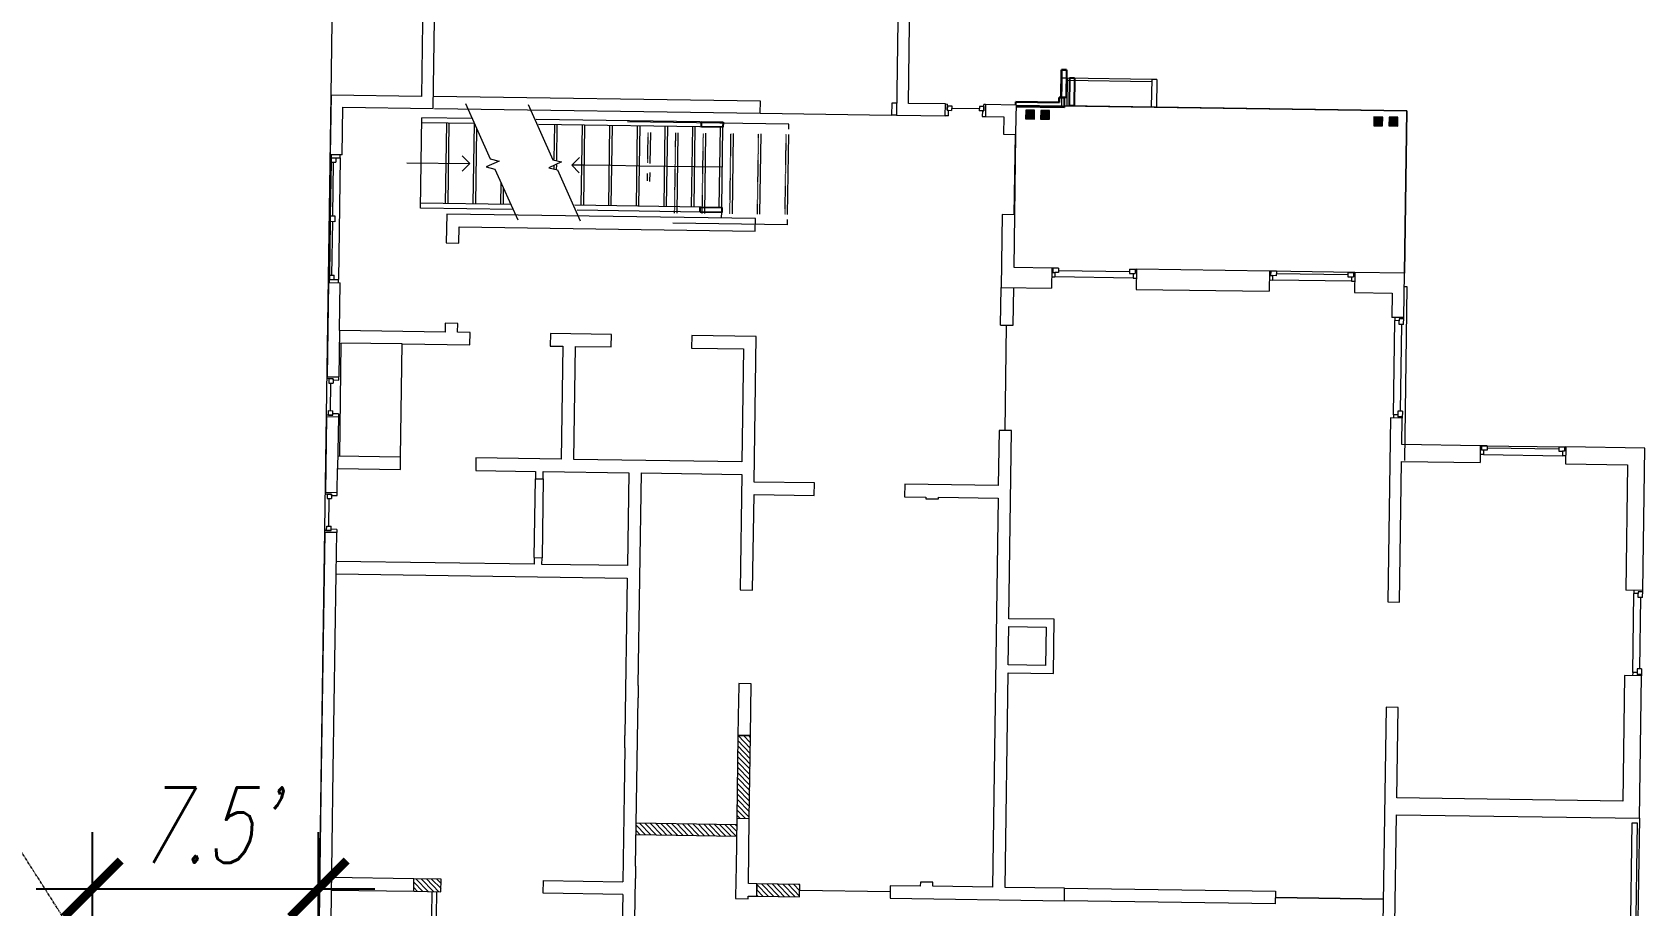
# Model space of a CAD drawing. Extents: x -13328 to 38686, y -130 to 7853.
# Drawn here: x -7984 to -7342, y 3508 to 3856 of the extents above; entities that cross this region are included whole.
import ezdxf

# ---------------------------------------------------------------- set-up
doc = ezdxf.new("R2010")
doc.units = 0
doc.header["$LTSCALE"] = 1.5
doc.header["$MEASUREMENT"] = 0
doc.linetypes.add('Overhead 1_16_', pattern=[0.101562, 0.0625, -0.039062])
doc.linetypes.add('PHANTOM2', pattern=[1.25, 0.625, -0.125, 0.125, -0.125, 0.125, -0.125])
doc.layers.get('0').update_dxf_attribs({"color": 8})
doc.layers.get('DEFPOINTS').update_dxf_attribs({"color": 11})
for name, color, linetype in [('A-AREA', 32, 'Continuous'), ('A-COLS', 52, 'Continuous'), ('A-Deck-Edge', 2, 'Continuous'), ('A-Deck-exs', 23, 'Continuous'), ('A-Deck-Guardrail', 1, 'Continuous'), ('A-FLOR', 1, 'Continuous'), ('A-stairs-exs', 33, 'Continuous'), ('A-WALL-ext-exs', 2, 'Continuous'), ('A-Wall-Int', 3, 'Continuous'), ('A-wall-int-exs', 41, 'Continuous'), ('A-Window-exs', 43, 'Continuous'), ('AB-Stairs-exs', 31, 'Continuous'), ('C-SS', 140, 'PHANTOM2'), ('Hatch-walls', 8, 'Continuous'), ('Layer1', 1, 'Continuous'), ('Layer2', 2, 'Continuous'), ('Q-CASE', 31, 'Continuous'), ('S-STRS-ANNO', 31, 'Continuous')]:
    doc.layers.add(name, color=color, linetype=linetype)
doc.styles.add('ROMANS', font='ROMANS.shx', dxfattribs={"width": 0.7, "oblique": 15})
doc.dimstyles.new('Dim240.0', dxfattribs={"dimscale": 240, "dimtxt": 0.125, "dimasz": 0.09375, "dimexe": 0.09375, "dimexo": 0.0625, "dimgap": 0.03125, "dimtad": 1, "dimdec": 1, "dimlfac": 0.083333, "dimzin": 0, "dimdsep": 46, "dimtxsty": 'ROMANS', "dimblk1": 'ARCHTICK', "dimblk2": 'ARCHTICK', "dimsah": 1, "dimcen": 0.09375, "dimdle": 0.09375, "dimclrd": 256, "dimclre": 256, "dimclrt": 3, "dimadec": 4, "dimazin": 0, "dimtfac": 1, "dimtdec": 1, "dimtmove": 0, "dimatfit": 3, "dimldrblk": 'ARCHTICK', "dimfxl": 1, "dimtolj": 1, "dimtzin": 0, "dimarcsym": 0})
pattern_1 = [(134.1684, (-7865.037, 3831.0003), (-1.075942, -1.045155), [])]

# ---------------------------------------------------------------- blocks, each defined once
blk = doc.blocks.new('Fixed - 16_ x 42_-626436-Level 1')
at = {"layer": 'A-Window-exs', "lineweight": 9}
for p, q in [((-9.5, 2.375), (-8.75, 2.375)), ((-8.75, -0.125), (-8.75, 2.375)), ((-8.75, 1.625), (-8.75, -0.125)), ((-8.75, 1.625), (-7, 1.625)), ((-7, 1.625), (-7, -0.125)), ((-7, 0.75), (4, 0.75)), ((4, 1.625), (4, -0.125)), ((5.75, 1.625), (4, 1.625)), ((5.75, -0.125), (5.75, 2.375)), ((6.5, 2.375), (5.75, 2.375)), ((5.75, 1.625), (5.75, -0.125)), ((-8.25, -2.375), (-9.5, -2.375)), ((-8.75, -0.125), (-7, -0.125)), ((-8.75, -0.125), (-8.25, -0.125)), ((-8.25, -2.375), (-8.25, -0.125)), ((5.75, -0.125), (4, -0.125)), ((5.25, -0.125), (5.75, -0.125)), ((5.25, -0.125), (5.25, -2.375)), ((5.25, -2.375), (6.5, -2.375))]:
    blk.add_line(p, q, dxfattribs=at)
blk = doc.blocks.new('Top Rail Type - Top Rail_Internal_-426551-Level 1')
at = {"layer": 'A-Deck-Guardrail'}
blk.add_hatch(color=8, dxfattribs=at).paths.add_polyline_path([(-167.26, 73.03), (-167.26, 73.05), (-169.26, 73.03)])
at = {"layer": 'A-Deck-Guardrail', "color": 8}
for p, q in [((-169.26, 73.03), (-167.26, 73.03)), ((-169.26, 64.48), (-169.26, 73.03)), ((-167.26, 73.03), (-167.26, 64.48)), ((-167.26, 64.48), (-169.26, 64.48))]:
    blk.add_line(p, q, dxfattribs=at)
blk = doc.blocks.new('Top Rail Type - Top Rail_Internal_-426562-Level 1')
at = {"layer": 'A-Deck-Guardrail'}
blk.add_hatch(color=8, dxfattribs=at).paths.add_polyline_path([(-201.26, 73.03), (-201.26, 73.05), (-203.26, 73.03)])
at = {"layer": 'A-Deck-Guardrail', "color": 8}
for p, q in [((-203.26, 73.03), (-201.26, 73.03)), ((-203.26, 64.48), (-203.26, 73.03)), ((-201.26, 73.03), (-201.26, 64.48)), ((-201.26, 64.48), (-203.26, 64.48))]:
    blk.add_line(p, q, dxfattribs=at)
blk = doc.blocks.new('Top Rail Type - Top Rail_Internal_-466611-Level 1')
at = {"layer": 'A-Deck-Guardrail', "color": 8}
for p, q in [((-159.51, -71.32), (-159.51, -52.02)), ((-158.76, -52.02), (-157.51, -52.02)), ((-157.51, -52.02), (-157.51, -69.32)), ((-157.51, -69.32), (-155.51, -69.32)), ((-155.51, -69.32), (-155.51, -71.32)), ((-155.51, -71.32), (-159.51, -71.32))]:
    blk.add_line(p, q, dxfattribs=at)
blk = doc.blocks.new('Top Rail Type - Top Rail_Internal_-V5-Level 1')
at = {"layer": 'A-Deck-Guardrail', "color": 8}
for p, q in [((-159.51, -71.32), (-159.51, -52.02)), ((-158.76, -52.02), (-157.51, -52.02)), ((-157.51, -69.32), (-157.51, -52.02)), ((-155.51, -69.32), (-157.51, -69.32)), ((-155.51, -71.32), (-155.51, -69.32)), ((-155.51, -71.32), (-159.51, -71.32))]:
    blk.add_line(p, q, dxfattribs=at)
blk = doc.blocks.new('Top Rail Type - Top Rail_Internal_-491171-Level 1')
at = {"layer": 'A-Deck-Guardrail', "color": 8}
for p, q in [((-155.51, -72.02), (-155.51, -70.02)), ((-155.51, -70.02), (-144.51, -70.02)), ((-144.51, -70.02), (-144.51, -72.02)), ((-144.51, -72.02), (-155.51, -72.02))]:
    blk.add_line(p, q, dxfattribs=at)
blk = doc.blocks.new('Top Rail Type - Top Rail_Internal_-V7-Level 1')
at = {"layer": 'A-Deck-Guardrail', "color": 8}
for p, q in [((-155.51, -72.02), (-155.51, -70.02)), ((-144.51, -70.02), (-155.51, -70.02)), ((-144.51, -72.02), (-144.51, -70.02)), ((-144.51, -72.02), (-155.51, -72.02))]:
    blk.add_line(p, q, dxfattribs=at)
blk = doc.blocks.new('_ARCHTICK')
at = {"color": 0, "linetype": 'ByBlock', "const_width": 0.15}
blk.add_lwpolyline([(-0.5, -0.5), (0.5, 0.5)], dxfattribs=at)
blk = doc.blocks.new('*D138')
at = {"layer": 'DEFPOINTS', "color": 0, "transparency": 16777216}
for p in [(-7870.08, 3514.78), (-7960.07, 3485.06), (-7870.08, 3483.75)]:
    blk.add_point(p, dxfattribs=at)
at = {"layer": 'Layer1', "lineweight": -2, "transparency": 16777216}
for p, q in [((-7960.07, 3500.06), (-7960.07, 3537.28)), ((-7870.08, 3498.75), (-7870.08, 3537.28)), ((-7982.57, 3514.78), (-7847.58, 3514.78))]:
    blk.add_line(p, q, dxfattribs=at)
at = {"layer": 'Layer1', "lineweight": -2, "transparency": 16777216, "xscale": 22.5, "yscale": 22.5, "zscale": 22.5, "rotation": 180}
blk.add_blockref('_ARCHTICK', (-7960.07, 3514.78), dxfattribs=at)
at = {"layer": 'Layer1', "lineweight": -2, "transparency": 16777216, "xscale": 22.5, "yscale": 22.5, "zscale": 22.5}
blk.add_blockref('_ARCHTICK', (-7870.08, 3514.78), dxfattribs=at)
at = {"layer": 'Layer1', "color": 3, "lineweight": 9, "transparency": 16777216, "insert": (-7915.07, 3540.14), "char_height": 30, "attachment_point": 5, "style": 'ROMANS'}
blk.add_mtext("\\A1;7.5'", dxfattribs=at)

msp = doc.modelspace()

# ---------------------------------------------------------------- hatches: boundary and pattern name
at = {"layer": 'A-COLS', "lineweight": 9}
for points in [[(-7584.8605, 3824.9334), (-7588.3601, 3824.9842), (-7588.4109, 3821.4846), (-7584.9113, 3821.4338)], [(-7578.8611, 3824.8463), (-7582.3607, 3824.8971), (-7582.4115, 3821.3975), (-7578.9119, 3821.3467)], [(-7446.1311, 3822.2446), (-7449.6307, 3822.2954), (-7449.6815, 3818.7957), (-7446.1819, 3818.7449)], [(-7440.1317, 3822.1575), (-7443.6314, 3822.2083), (-7443.6822, 3818.7087), (-7440.1825, 3818.6579)]]:
    msp.add_hatch(color=256, dxfattribs=at).paths.add_polyline_path(points)
at = {"layer": 'Hatch-walls', "lineweight": 9}
h = msp.add_hatch(dxfattribs=at)
h.set_pattern_fill('ANSI31', color=256, scale=12, angle=89.168423)
h.set_pattern_definition(pattern_1)
h.paths.add_polyline_path([(-7743.4854, 3540.8306), (-7743.5507, 3536.3311), (-7703.555, 3535.7506), (-7703.4516, 3542.8748), (-7698.4521, 3542.8023), (-7697.9731, 3575.7988), (-7702.9726, 3575.8713), (-7703.4896, 3540.2501)])
h = msp.add_hatch(dxfattribs=at)
h.set_pattern_fill('ANSI31', color=256, scale=12, angle=89.168423)
h.set_pattern_definition([(134.1684, (-7867.0367, 3831.0293), (-1.075942, -1.045155), [])])
h.paths.add_polyline_path([(-7832.0619, 3518.7388), (-7832.1344, 3513.7394), (-7821.2641, 3513.5816), (-7821.1915, 3518.5811)])
h = msp.add_hatch(dxfattribs=at)
h.set_pattern_fill('ANSI31', color=256, scale=12, angle=89.168423)
h.set_pattern_definition(pattern_1)
h.paths.add_polyline_path([(-7678.4041, 3511.508), (-7678.3316, 3516.5075), (-7695.4109, 3516.7554), (-7695.4834, 3511.7559)])

# ---------------------------------------------------------------- linework, layer by layer
at = {"layer": 'A-AREA', "lineweight": 9}
for p, q in [((-7694.1263, 3823.7691), (-7641.8087, 3823.0097)), ((-7488.8878, 3511.2575), (-7445.8924, 3510.6334))]:
    msp.add_line(p, q, dxfattribs=at)
at = {"layer": 'A-COLS', "lineweight": 9}
for p, q in [((-7588.3601, 3824.9842), (-7588.4109, 3821.4846)), ((-7584.8605, 3824.9334), (-7588.3601, 3824.9842)), ((-7584.9113, 3821.4338), (-7584.8605, 3824.9334)), ((-7582.3607, 3824.8971), (-7582.4115, 3821.3975)), ((-7578.8611, 3824.8463), (-7582.3607, 3824.8971)), ((-7578.9119, 3821.3467), (-7578.8611, 3824.8463)), ((-7449.6307, 3822.2954), (-7449.6815, 3818.7957)), ((-7446.1311, 3822.2446), (-7449.6307, 3822.2954)), ((-7446.1819, 3818.7449), (-7446.1311, 3822.2446)), ((-7443.6314, 3822.2083), (-7443.6822, 3818.7087)), ((-7440.1317, 3822.1575), (-7443.6314, 3822.2083)), ((-7440.1825, 3818.6579), (-7440.1317, 3822.1575)), ((-7588.4109, 3821.4846), (-7584.9113, 3821.4338)), ((-7582.4115, 3821.3975), (-7578.9119, 3821.3467)), ((-7449.6815, 3818.7957), (-7446.1819, 3818.7449)), ((-7443.6822, 3818.7087), (-7440.1825, 3818.6579))]:
    msp.add_line(p, q, dxfattribs=at)
at = {"layer": 'A-Deck-Edge', "lineweight": 9}
msp.add_line((-7343.9141, 3542.8483), (-7344.9506, 3471.4344), dxfattribs=at)
at = {"layer": 'A-Deck-exs', "lineweight": 9}
for p, q in [((-7592.0657, 3827.0382), (-7436.5821, 3824.7814)), ((-7436.5821, 3824.7814), (-7437.5218, 3760.0382))]:
    msp.add_line(p, q, dxfattribs=at)
at = {"layer": 'A-Deck-Guardrail', "lineweight": 9}
for p, q in [((-7592.9506, 3783.2964), (-7592.4862, 3815.293)), ((-7596.0889, 3739.3373), (-7596.6985, 3697.3418)), ((-7347.7297, 3476.3196), (-7346.7898, 3541.0733)), ((-7346.7898, 3541.0733), (-7344.79, 3541.0443)), ((-7344.79, 3541.0443), (-7345.7717, 3473.4053))]:
    msp.add_line(p, q, dxfattribs=at)
at = {"layer": 'A-FLOR', "lineweight": 9}
for p, q in [((-7436.5821, 3824.7814), (-7573.0245, 3826.7618)), ((-7437.5218, 3760.0382), (-7436.5821, 3824.7814)), ((-7436.3508, 3754.5871), (-7437.6007, 3754.6053)), ((-7437.3558, 3685.3444), (-7436.3508, 3754.5871)), ((-7642.3717, 3513.4853), (-7678.3679, 3514.0077)), ((-7445.8924, 3510.6334), (-7488.8878, 3511.2575))]:
    msp.add_line(p, q, dxfattribs=at)
at = {"layer": 'A-stairs-exs', "lineweight": 9}
for p, q in [((-7573.9079, 3837.7758), (-7574.0676, 3826.7769)), ((-7571.9081, 3837.7468), (-7573.9079, 3837.7758)), ((-7571.7851, 3837.745), (-7571.9448, 3826.7461)), ((-7538.1762, 3836.257), (-7571.9227, 3836.7469)), ((-7538.1617, 3837.2569), (-7571.9081, 3837.7468)), ((-7538.1617, 3837.2569), (-7538.3213, 3826.2581)), ((-7536.1619, 3837.2279), (-7538.1617, 3837.2569)), ((-7536.1619, 3837.2279), (-7536.3216, 3826.2291)), ((-7829.4366, 3785.9789), (-7828.9141, 3821.9751)), ((-7808.8444, 3821.6838), (-7828.9141, 3821.9751)), ((-7807.9409, 3819.6705), (-7828.9431, 3819.9753)), ((-7819.4086, 3787.8335), (-7818.9442, 3819.8302)), ((-7818.4087, 3787.819), (-7817.9443, 3819.8157)), ((-7808.4098, 3787.6739), (-7807.9452, 3819.68)), ((-7807.4099, 3787.6594), (-7806.9764, 3817.5212)), ((-7708.9268, 3820.2335), (-7783.3125, 3821.3132)), ((-7708.9558, 3818.2337), (-7782.409, 3819.2999)), ((-7776.1498, 3805.3521), (-7775.9487, 3819.2061)), ((-7775.1548, 3805.0012), (-7774.9488, 3819.1916)), ((-7765.4143, 3787.0498), (-7764.9499, 3819.0464)), ((-7764.4144, 3787.0353), (-7763.95, 3819.0319)), ((-7754.4155, 3786.8902), (-7753.951, 3818.8868)), ((-7753.4156, 3786.8757), (-7752.9511, 3818.8723)), ((-7743.4166, 3786.7305), (-7742.9522, 3818.7272)), ((-7742.4167, 3786.716), (-7741.9523, 3818.7126)), ((-7732.4178, 3786.5709), (-7731.9534, 3818.5675)), ((-7731.4179, 3786.5564), (-7730.9535, 3818.553)), ((-7721.4189, 3786.4112), (-7720.9545, 3818.4079)), ((-7720.419, 3786.3967), (-7719.9546, 3818.3934)), ((-7710.4201, 3786.2516), (-7709.9557, 3818.2482)), ((-7709.4202, 3786.2371), (-7708.9558, 3818.2337)), ((-7708.9558, 3818.2337), (-7708.9268, 3820.2335)), ((-7776.2036, 3801.6429), (-7776.1877, 3802.7415)), ((-7775.2073, 3801.3854), (-7775.181, 3803.1933)), ((-7797.4109, 3787.5142), (-7797.2887, 3795.934)), ((-7796.411, 3787.4997), (-7796.32, 3793.7754)), ((-7792.5807, 3785.4439), (-7829.4366, 3785.9789)), ((-7793.4843, 3787.4572), (-7829.4076, 3787.9787)), ((-7709.4202, 3786.2371), (-7767.9531, 3787.0867)), ((-7709.4492, 3784.2373), (-7767.0496, 3785.0733)), ((-7709.4492, 3784.2373), (-7709.4202, 3786.2371))]:
    msp.add_line(p, q, dxfattribs=at)
at = {"layer": 'A-stairs-exs', "color": 2, "lineweight": 9}
msp.add_lwpolyline([(-7786.5837, 3827.2952), (-7776.6929, 3805.2546), (-7773.2057, 3804.3533), (-7778.3376, 3802.0503), (-7774.8505, 3801.1491), (-7765.7688, 3780.914)], dxfattribs=at)
at = {"layer": 'A-WALL-ext-exs', "lineweight": 9}
for p, q in [((-7827.6892, 3923.593), (-7829.0407, 3830.4778)), ((-7824.3602, 3825.6594), (-7822.9397, 3923.5241)), ((-7639.0088, 3882.9754), (-7639.8796, 3822.9817)), ((-7635.0612, 3827.6623), (-7634.2593, 3882.9064)), ((-7865.0369, 3831.0003), (-7865.3816, 3807.2528)), ((-7829.0407, 3830.4778), (-7865.0369, 3831.0003)), ((-7860.6321, 3807.1839), (-7860.3564, 3826.1819)), ((-7860.3564, 3826.1819), (-7824.3602, 3825.6594)), ((-7639.8796, 3822.9817), (-7620.3816, 3822.6987)), ((-7620.3127, 3827.4482), (-7635.0612, 3827.6623)), ((-7620.3816, 3822.6987), (-7620.3127, 3827.4482)), ((-7604.3144, 3827.216), (-7604.3833, 3822.4665)), ((-7604.3833, 3822.4665), (-7597.1341, 3822.3612)), ((-7592.0657, 3827.0382), (-7604.3144, 3827.216)), ((-7597.1341, 3822.3612), (-7597.2357, 3815.362)), ((-7592.2362, 3815.2894), (-7592.1346, 3822.2887)), ((-7592.1346, 3822.2887), (-7592.0657, 3827.0382)), ((-7597.2357, 3815.362), (-7592.2362, 3815.2894)), ((-7860.6321, 3807.1839), (-7865.3816, 3807.2528)), ((-7597.7001, 3783.3654), (-7598.121, 3754.3684)), ((-7592.7006, 3783.2928), (-7597.7001, 3783.3654)), ((-7593.0054, 3762.295), (-7592.7006, 3783.2928)), ((-7578.007, 3762.0773), (-7593.0054, 3762.295)), ((-7578.007, 3762.0773), (-7578.1231, 3754.0781)), ((-7544.2606, 3761.5875), (-7544.3767, 3753.5883)), ((-7491.2661, 3760.8183), (-7544.2606, 3761.5875)), ((-7491.2661, 3760.8183), (-7491.3822, 3752.8191)), ((-7457.2697, 3760.3248), (-7457.3858, 3752.3257)), ((-7437.5218, 3760.0382), (-7457.2697, 3760.3248)), ((-7437.7789, 3742.3233), (-7437.5218, 3760.0382)), ((-7866.1218, 3756.2582), (-7866.666, 3718.7621)), ((-7866.1218, 3756.2582), (-7861.3723, 3756.1892)), ((-7861.6481, 3737.1912), (-7861.3723, 3756.1892)), ((-7598.121, 3754.3684), (-7578.1231, 3754.0781)), ((-7544.3767, 3753.5883), (-7491.3822, 3752.8191)), ((-7457.3858, 3752.3257), (-7442.3874, 3752.108)), ((-7442.3874, 3752.108), (-7442.5284, 3742.3923)), ((-7437.7789, 3742.3233), (-7442.5284, 3742.3923)), ((-7861.6481, 3737.1912), (-7861.9165, 3718.6932)), ((-7866.666, 3718.7621), (-7861.9165, 3718.6932)), ((-7866.8983, 3702.7638), (-7867.3337, 3672.767)), ((-7862.1488, 3702.6949), (-7866.8983, 3702.7638)), ((-7862.1488, 3702.6949), (-7862.4463, 3682.197)), ((-7443.109, 3702.3965), (-7444.1734, 3629.0624)), ((-7438.3595, 3702.3275), (-7443.109, 3702.3965)), ((-7438.5132, 3691.7369), (-7438.3595, 3702.3275)), ((-7407.2665, 3691.2834), (-7438.5132, 3691.7369)), ((-7407.2665, 3691.2834), (-7407.3644, 3684.5341)), ((-7373.27, 3690.7899), (-7373.368, 3684.0406)), ((-7341.7734, 3690.3327), (-7373.27, 3690.7899)), ((-7342.597, 3633.5887), (-7341.7734, 3690.3327)), ((-7862.5842, 3672.698), (-7862.4463, 3682.197)), ((-7439.4239, 3628.9935), (-7438.6111, 3684.9876)), ((-7438.6111, 3684.9876), (-7407.3644, 3684.5341)), ((-7373.368, 3684.0406), (-7348.6206, 3683.6814)), ((-7348.6206, 3683.6814), (-7349.3463, 3633.6867)), ((-7867.3337, 3672.767), (-7862.5842, 3672.698)), ((-7867.5659, 3656.7686), (-7868.938, 3562.2352)), ((-7862.8164, 3656.6997), (-7867.5659, 3656.7686)), ((-7863.0558, 3640.2014), (-7862.8164, 3656.6997)), ((-7864.1885, 3562.1662), (-7863.0558, 3640.2014)), ((-7444.1734, 3629.0624), (-7439.4239, 3628.9935)), ((-7342.597, 3633.5887), (-7349.3463, 3633.6867)), ((-7349.8397, 3599.6903), (-7350.5654, 3549.6955)), ((-7343.0904, 3599.5923), (-7349.8397, 3599.6903)), ((-7343.9141, 3542.8483), (-7343.0904, 3599.5923)), ((-7444.7829, 3587.0669), (-7446.0365, 3500.701)), ((-7440.0334, 3586.9979), (-7444.7829, 3587.0669)), ((-7440.5559, 3551.0017), (-7440.0334, 3586.9979)), ((-7868.938, 3562.2352), (-7869.8088, 3502.2415)), ((-7865.0593, 3502.1726), (-7864.1885, 3562.1662)), ((-7350.5654, 3549.6955), (-7440.5559, 3551.0017)), ((-7441.287, 3500.632), (-7440.6539, 3544.2524)), ((-7440.6539, 3544.2524), (-7343.9141, 3542.8483))]:
    msp.add_line(p, q, dxfattribs=at)
at = {"layer": 'A-WALL-ext-exs', "color": 30, "lineweight": 9}
msp.add_line((-7592.7006, 3783.2928), (-7592.2362, 3815.2894), dxfattribs=at)
at = {"layer": 'A-Wall-Int', "lineweight": 9}
for p, q in [((-7742.6879, 3595.7792), (-7742.7604, 3590.7798)), ((-7702.6921, 3595.1987), (-7702.7646, 3590.1992)), ((-7697.6737, 3596.4265), (-7702.6732, 3596.4991)), ((-7748.0502, 3570.8544), (-7747.9776, 3575.8539)), ((-7702.9726, 3575.8713), (-7703.4516, 3542.8748)), ((-7697.9731, 3575.7988), (-7702.9726, 3575.8713)), ((-7698.4521, 3542.8023), (-7697.9731, 3575.7988)), ((-7743.5507, 3536.3311), (-7743.4854, 3540.8306)), ((-7703.4896, 3540.2501), (-7743.4854, 3540.8306)), ((-7703.4516, 3542.8748), (-7698.4521, 3542.8023)), ((-7743.5507, 3536.3311), (-7703.555, 3535.7506)), ((-7743.7328, 3523.7868), (-7743.8054, 3518.7874)), ((-7703.7358, 3523.2927), (-7703.8083, 3518.2932)), ((-7832.1344, 3513.7394), (-7832.0619, 3518.7388)), ((-7832.1344, 3513.7394), (-7821.2641, 3513.5816)), ((-7821.1915, 3518.5811), (-7832.0619, 3518.7388)), ((-7821.2641, 3513.5816), (-7821.1915, 3518.5811)), ((-7780.5526, 3512.9907), (-7780.48, 3517.9901)), ((-7695.4834, 3511.7559), (-7695.4109, 3516.7554)), ((-7678.3316, 3516.5075), (-7695.4109, 3516.7554)), ((-7678.4041, 3511.508), (-7678.3316, 3516.5075)), ((-7703.916, 3510.8782), (-7698.9165, 3510.8056)), ((-7695.4834, 3511.7559), (-7678.4041, 3511.508))]:
    msp.add_line(p, q, dxfattribs=at)
at = {"layer": 'A-wall-int-exs', "lineweight": 9}
for p, q in [((-7694.0574, 3828.5186), (-7824.2912, 3830.4089)), ((-7694.1263, 3823.7691), (-7694.0574, 3828.5186)), ((-7823.8935, 3825.6526), (-7694.1263, 3823.7691)), ((-7641.7398, 3827.7592), (-7641.8087, 3823.0097)), ((-7639.8796, 3822.9817), (-7641.8087, 3823.0097)), ((-7639.8107, 3827.7312), (-7641.7398, 3827.7592)), ((-7818.9704, 3783.5767), (-7819.1373, 3772.0779)), ((-7695.9833, 3781.7916), (-7818.9704, 3783.5767)), ((-7814.1378, 3772.0054), (-7814.0434, 3778.5047)), ((-7814.0434, 3778.5047), (-7696.0559, 3776.7921)), ((-7696.0559, 3776.7921), (-7695.9833, 3781.7916)), ((-7819.1373, 3772.0779), (-7814.1378, 3772.0054)), ((-7598.3387, 3739.37), (-7598.121, 3754.3684)), ((-7593.3392, 3739.2974), (-7593.1215, 3754.2958)), ((-7819.6017, 3740.0813), (-7819.6525, 3736.5817)), ((-7814.6022, 3740.0087), (-7819.6017, 3740.0813)), ((-7814.653, 3736.5091), (-7814.6022, 3740.0087)), ((-7598.3387, 3739.37), (-7593.3392, 3739.2974)), ((-7819.6525, 3736.5817), (-7861.6481, 3737.1912)), ((-7836.7233, 3731.8289), (-7809.7261, 3731.4371)), ((-7809.6535, 3736.4365), (-7814.653, 3736.5091)), ((-7809.7261, 3731.4371), (-7809.6535, 3736.4365)), ((-7777.6569, 3735.9721), (-7777.7295, 3730.9726)), ((-7753.3782, 3735.6197), (-7777.6569, 3735.9721)), ((-7753.4508, 3730.6202), (-7753.3782, 3735.6197)), ((-7721.3816, 3735.1553), (-7721.4541, 3730.1558)), ((-7695.6655, 3734.782), (-7721.3816, 3735.1553)), ((-7696.5073, 3676.7881), (-7695.6655, 3734.782)), ((-7777.7295, 3730.9726), (-7772.73, 3730.9001)), ((-7772.73, 3730.9001), (-7773.3831, 3685.9048)), ((-7768.3836, 3685.8323), (-7767.7305, 3730.8275)), ((-7767.7305, 3730.8275), (-7753.4508, 3730.6202)), ((-7721.4541, 3730.1558), (-7700.7376, 3729.8551)), ((-7700.7376, 3729.8551), (-7701.3907, 3684.8599)), ((-7598.9483, 3697.3744), (-7599.2675, 3675.3767)), ((-7593.9488, 3697.3018), (-7598.9483, 3697.3744)), ((-7595.0364, 3622.3722), (-7593.9488, 3697.3018)), ((-7837.4489, 3681.8342), (-7837.3763, 3686.8337)), ((-7862.4463, 3682.197), (-7837.4489, 3681.8342)), ((-7807.3795, 3686.3983), (-7807.4521, 3681.3988)), ((-7807.4521, 3681.3988), (-7783.6424, 3681.0532)), ((-7773.3831, 3685.9048), (-7807.3795, 3686.3983)), ((-7783.6424, 3681.0532), (-7783.6846, 3678.1464)), ((-7780.5599, 3678.1011), (-7780.5177, 3681.0079)), ((-7780.5177, 3681.0079), (-7746.4585, 3680.5135)), ((-7701.3907, 3684.8599), (-7768.3836, 3685.8323)), ((-7746.4585, 3680.5135), (-7746.9955, 3643.5174)), ((-7742.0686, 3638.4453), (-7741.459, 3680.4409)), ((-7741.459, 3680.4409), (-7701.4632, 3679.8604)), ((-7783.6846, 3678.1464), (-7780.5599, 3678.1011)), ((-7701.4632, 3679.8604), (-7702.1317, 3633.8062)), ((-7672.5098, 3676.4398), (-7696.5073, 3676.7881)), ((-7672.5824, 3671.4404), (-7672.5098, 3676.4398)), ((-7636.5136, 3675.9173), (-7636.5862, 3670.9179)), ((-7599.2675, 3675.3767), (-7636.5136, 3675.9173)), ((-7697.1327, 3633.7011), (-7696.5799, 3671.7887)), ((-7696.5799, 3671.7887), (-7672.5824, 3671.4404)), ((-7636.5862, 3670.9179), (-7628.0871, 3670.7945)), ((-7628.0871, 3670.7945), (-7628.0962, 3670.1647)), ((-7628.0962, 3670.1647), (-7623.0968, 3670.0921)), ((-7623.0968, 3670.0921), (-7623.0876, 3670.7219)), ((-7623.0876, 3670.7219), (-7599.3401, 3670.3773)), ((-7599.3401, 3670.3773), (-7601.5897, 3515.3936)), ((-7784.1794, 3644.0571), (-7862.9833, 3645.2009)), ((-7784.1411, 3646.6926), (-7784.1794, 3644.0571)), ((-7784.1411, 3646.6926), (-7781.0165, 3646.6473)), ((-7781.0547, 3644.0117), (-7781.0165, 3646.6473)), ((-7746.9955, 3643.5174), (-7781.0547, 3644.0117)), ((-7863.0558, 3640.2014), (-7747.0681, 3638.5179)), ((-7747.0681, 3638.5179), (-7747.9776, 3575.8539)), ((-7742.6879, 3595.7792), (-7742.0686, 3638.4453)), ((-7702.1317, 3633.8062), (-7697.1327, 3633.7011)), ((-7595.304, 3603.9367), (-7595.0817, 3619.2476)), ((-7595.0817, 3619.2476), (-7580.2083, 3619.0317)), ((-7577.0383, 3622.111), (-7595.0364, 3622.3722)), ((-7580.2083, 3619.0317), (-7580.4305, 3603.7208)), ((-7577.3512, 3600.5508), (-7577.0383, 3622.111)), ((-7580.4305, 3603.7208), (-7595.304, 3603.9367)), ((-7596.5902, 3515.321), (-7595.3493, 3600.812)), ((-7595.3493, 3600.812), (-7577.3512, 3600.5508)), ((-7743.7328, 3523.7868), (-7742.7604, 3590.7798)), ((-7702.6732, 3596.4991), (-7702.6921, 3595.1987)), ((-7697.9731, 3575.7988), (-7697.6737, 3596.4265)), ((-7702.7646, 3590.1992), (-7702.9726, 3575.8713)), ((-7702.9726, 3575.8713), (-7697.9731, 3575.7988)), ((-7748.0502, 3570.8544), (-7748.3162, 3552.527)), ((-7748.3162, 3552.527), (-7748.8242, 3517.5307)), ((-7703.4516, 3542.8748), (-7703.7358, 3523.2927)), ((-7703.4516, 3542.8748), (-7698.4521, 3542.8023)), ((-7698.8294, 3516.805), (-7698.4521, 3542.8023)), ((-7864.8845, 3514.2147), (-7832.1344, 3513.7394)), ((-7832.0619, 3518.7388), (-7864.8119, 3519.2142)), ((-7745.019, 3435.177), (-7743.8054, 3518.7874)), ((-7703.8083, 3518.2932), (-7703.916, 3510.8782)), ((-7695.4109, 3516.7554), (-7698.8294, 3516.805)), ((-7695.4254, 3511.7551), (-7695.3528, 3516.7545)), ((-7642.3354, 3515.985), (-7642.4079, 3510.9855)), ((-7630.3366, 3515.8108), (-7642.3354, 3515.985)), ((-7630.313, 3517.4406), (-7630.3366, 3515.8108)), ((-7625.3135, 3517.368), (-7630.313, 3517.4406)), ((-7625.3372, 3515.7383), (-7625.3135, 3517.368)), ((-7601.5897, 3515.3936), (-7625.3372, 3515.7383)), ((-7572.8427, 3514.9763), (-7596.5902, 3515.321)), ((-7572.9153, 3509.9769), (-7572.8427, 3514.9763)), ((-7572.8427, 3514.9763), (-7488.8515, 3513.7572)), ((-7488.8515, 3513.7572), (-7488.9241, 3508.7577)), ((-7748.8967, 3512.5312), (-7780.5526, 3512.9907)), ((-7748.8967, 3512.5312), (-7750.0184, 3435.2495)), ((-7698.9165, 3510.8056), (-7698.902, 3511.8055)), ((-7698.902, 3511.8055), (-7695.4254, 3511.7551)), ((-7642.4079, 3510.9855), (-7572.9153, 3509.9769)), ((-7488.9241, 3508.7577), (-7572.9153, 3509.9769))]:
    msp.add_line(p, q, dxfattribs=at)
msp.add_lwpolyline([(-7780.48, 3517.9901), (-7748.8242, 3517.5307)], dxfattribs=at)
at = {"layer": 'A-Window-exs', "color": 8, "lineweight": 9}
for p, q in [((-7865.2345, 3782.9356), (-7864.9252, 3804.2459)), ((-7861.4002, 3805.9449), (-7862.1041, 3757.45)), ((-7865.5783, 3759.2506), (-7865.269, 3780.5609)), ((-7545.5612, 3758.106), (-7576.8079, 3758.5595)), ((-7457.2697, 3760.3248), (-7491.2661, 3760.8183)), ((-7458.5704, 3756.8433), (-7490.0671, 3757.3005)), ((-7441.8409, 3703.6282), (-7441.2967, 3741.1242)), ((-7407.2665, 3691.2834), (-7373.27, 3690.7899)), ((-7406.0674, 3687.7656), (-7374.5707, 3687.3084)), ((-7346.5719, 3600.893), (-7346.1148, 3632.3896))]:
    msp.add_line(p, q, dxfattribs=at)
at = {"layer": 'A-Window-exs', "lineweight": 9}
for p, q in [((-7864.9252, 3804.2459), (-7864.8817, 3807.2455)), ((-7864.9252, 3804.2459), (-7863.1754, 3804.2205)), ((-7864.8998, 3805.9957), (-7861.4002, 3805.9449)), ((-7864.3596, 3782.9229), (-7864.0503, 3804.2332)), ((-7863.15, 3805.9703), (-7863.1754, 3804.2205)), ((-7861.4002, 3805.9449), (-7861.382, 3807.1947)), ((-7865.269, 3780.5609), (-7865.2345, 3782.9356)), ((-7863.5192, 3780.5355), (-7865.269, 3780.5609)), ((-7865.2345, 3782.9356), (-7863.4847, 3782.9102)), ((-7864.7034, 3759.2379), (-7864.3941, 3780.5482)), ((-7863.4847, 3782.9102), (-7863.5192, 3780.5355)), ((-7865.6219, 3756.2509), (-7865.5783, 3759.2506)), ((-7865.6037, 3757.5008), (-7862.1041, 3757.45)), ((-7865.5783, 3759.2506), (-7863.8285, 3759.2252)), ((-7863.8539, 3757.4754), (-7863.8285, 3759.2252)), ((-7578.0578, 3758.5777), (-7576.8079, 3758.5595)), ((-7575.2573, 3762.0374), (-7578.007, 3762.0773)), ((-7577.5071, 3762.07), (-7577.5325, 3760.3202)), ((-7577.5325, 3760.3202), (-7576.7825, 3760.3093)), ((-7576.7825, 3760.3093), (-7576.8079, 3758.5595)), ((-7575.2827, 3760.2876), (-7576.7825, 3760.3093)), ((-7575.2573, 3762.0374), (-7575.2827, 3760.2876)), ((-7575.27, 3761.1625), (-7547.023, 3760.7525)), ((-7547.0103, 3761.6274), (-7547.0357, 3759.8776)), ((-7547.0357, 3759.8776), (-7544.7859, 3759.8449)), ((-7547.0103, 3761.6274), (-7544.2606, 3761.5875)), ((-7545.5358, 3759.8558), (-7545.5612, 3758.106)), ((-7545.5612, 3758.106), (-7544.3114, 3758.0878)), ((-7544.7605, 3761.5947), (-7544.7859, 3759.8449)), ((-7488.5164, 3760.7784), (-7491.2661, 3760.8183)), ((-7490.7662, 3760.811), (-7490.7916, 3759.0612)), ((-7490.7916, 3759.0612), (-7490.0417, 3759.0503)), ((-7490.0417, 3759.0503), (-7490.0671, 3757.3005)), ((-7488.5418, 3759.0286), (-7490.0417, 3759.0503)), ((-7488.5164, 3760.7784), (-7488.5418, 3759.0286)), ((-7488.5291, 3759.9035), (-7460.0321, 3759.4898)), ((-7460.0194, 3760.3647), (-7460.0448, 3758.6149)), ((-7460.0448, 3758.6149), (-7457.7951, 3758.5823)), ((-7460.0194, 3760.3647), (-7457.2697, 3760.3248)), ((-7458.545, 3758.5932), (-7458.5704, 3756.8433)), ((-7457.7697, 3760.3321), (-7457.7951, 3758.5823)), ((-7862.1222, 3756.2001), (-7862.1041, 3757.45)), ((-7491.3169, 3757.3186), (-7490.0671, 3757.3005)), ((-7458.5704, 3756.8433), (-7457.3205, 3756.8252)), ((-7441.2786, 3742.3741), (-7441.2967, 3741.1242)), ((-7439.5469, 3741.0988), (-7441.2967, 3741.1242)), ((-7439.5687, 3739.599), (-7439.5469, 3741.0988)), ((-7437.8188, 3739.5736), (-7439.5687, 3739.599)), ((-7439.536, 3741.8488), (-7439.5469, 3741.0988)), ((-7437.7862, 3741.8234), (-7439.536, 3741.8488)), ((-7438.6937, 3739.5863), (-7439.1945, 3705.0899)), ((-7437.8188, 3739.5736), (-7437.7789, 3742.3233)), ((-7441.8409, 3703.6282), (-7441.8591, 3702.3783)), ((-7440.0911, 3703.6028), (-7441.8409, 3703.6282)), ((-7440.0694, 3705.1026), (-7440.102, 3702.8529)), ((-7438.3522, 3702.8275), (-7440.102, 3702.8529)), ((-7438.3195, 3705.0772), (-7440.0694, 3705.1026)), ((-7438.3195, 3705.0772), (-7438.3595, 3702.3275)), ((-7406.0674, 3687.7656), (-7407.3173, 3687.7837)), ((-7404.5168, 3691.2435), (-7407.2665, 3691.2834)), ((-7406.7665, 3691.2761), (-7406.7919, 3689.5263)), ((-7404.5422, 3689.4936), (-7406.7919, 3689.5263)), ((-7406.042, 3689.5154), (-7406.0674, 3687.7656)), ((-7404.5168, 3691.2435), (-7404.5422, 3689.4936)), ((-7376.0325, 3689.9549), (-7404.5295, 3690.3685)), ((-7376.0198, 3690.8298), (-7376.0452, 3689.08)), ((-7376.0452, 3689.08), (-7374.5453, 3689.0582)), ((-7376.0198, 3690.8298), (-7373.27, 3690.7899)), ((-7374.5453, 3689.0582), (-7374.5707, 3687.3084)), ((-7373.3208, 3687.2903), (-7374.5707, 3687.3084)), ((-7373.7954, 3689.0474), (-7374.5453, 3689.0582)), ((-7373.77, 3690.7972), (-7373.7954, 3689.0474)), ((-7346.0966, 3633.6395), (-7346.1148, 3632.3896)), ((-7344.3649, 3632.3643), (-7346.1148, 3632.3896)), ((-7344.3867, 3630.8644), (-7344.3649, 3632.3643)), ((-7342.6369, 3630.839), (-7344.3867, 3630.8644)), ((-7344.3541, 3633.1142), (-7344.3649, 3632.3643)), ((-7342.6042, 3633.0888), (-7344.3541, 3633.1142)), ((-7343.5118, 3630.8517), (-7343.9254, 3602.3547)), ((-7342.6369, 3630.839), (-7342.597, 3633.5887)), ((-7346.5719, 3600.893), (-7346.5901, 3599.6431)), ((-7344.8221, 3600.8676), (-7346.5719, 3600.893)), ((-7344.8003, 3602.3674), (-7344.833, 3600.1176)), ((-7343.0832, 3600.0922), (-7344.833, 3600.1176)), ((-7343.0505, 3602.342), (-7344.8003, 3602.3674)), ((-7343.0505, 3602.342), (-7343.0904, 3599.5923))]:
    msp.add_line(p, q, dxfattribs=at)
at = {"layer": 'AB-Stairs-exs', "lineweight": 9}
for p, q in [((-7682.6868, 3819.3526), (-7747.0062, 3820.2862)), ((-7737.9188, 3803.7687), (-7737.739, 3816.1512)), ((-7727.2046, 3783.995), (-7726.7402, 3815.9916)), ((-7716.2058, 3783.8353), (-7715.7414, 3815.8319)), ((-7705.2069, 3783.6757), (-7704.7425, 3815.6723)), ((-7694.2081, 3783.516), (-7693.7437, 3815.5126)), ((-7683.2093, 3783.3564), (-7682.7448, 3815.353)), ((-7682.7158, 3817.3528), (-7682.6868, 3819.3526)), ((-7738.0237, 3796.5371), (-7737.9712, 3800.1529)), ((-7709.4783, 3782.2375), (-7709.4492, 3784.2373)), ((-7683.2673, 3779.3568), (-7728.9363, 3780.0197)), ((-7683.2673, 3779.3568), (-7683.2383, 3781.3566))]:
    msp.add_line(p, q, dxfattribs=at)
at = {"layer": 'AB-Stairs-exs', "linetype": 'Overhead 1_16_', "lineweight": 9}
for p, q in [((-7738.9151, 3804.0262), (-7738.7389, 3816.1657)), ((-7728.2045, 3784.0095), (-7727.7401, 3816.0061)), ((-7717.2057, 3783.8498), (-7716.7412, 3815.8464)), ((-7706.2068, 3783.6902), (-7705.7424, 3815.6868)), ((-7695.208, 3783.5305), (-7694.7436, 3815.5272)), ((-7684.2091, 3783.3709), (-7683.7447, 3815.3675)), ((-7739.0201, 3796.7946), (-7738.9779, 3799.7012))]:
    msp.add_line(p, q, dxfattribs=at)
at = {"layer": 'C-SS', "lineweight": 9, "transparency": 33554687}
msp.add_line((-7960.0677, 3485.0579), (-8024.6062, 3586.225), dxfattribs=at)
at = {"layer": 'DEFPOINTS', "lineweight": 9}
for p, q in [((-7865.0369, 3831.0003), (-7864.1807, 3889.9941)), ((-7874.0643, 3209.0579), (-7865.0369, 3831.0003))]:
    msp.add_line(p, q, dxfattribs=at)
at = {"layer": 'Layer1', "lineweight": 9}
for p, q in [((-7784.1411, 3646.6926), (-7783.6846, 3678.1464)), ((-7780.5599, 3678.1011), (-7781.0165, 3646.6473)), ((-7824.8887, 3513.6342), (-7825.8466, 3447.6411)), ((-7823.8468, 3447.6121), (-7822.8889, 3513.6052))]:
    msp.add_line(p, q, dxfattribs=at)
at = {"layer": 'Layer2', "lineweight": 9}
msp.add_lwpolyline([(-7811.525, 3827.6572), (-7801.6342, 3805.6166), (-7798.147, 3804.7154), (-7803.279, 3802.4124), (-7799.7918, 3801.5111), (-7790.7101, 3781.276)], dxfattribs=at)
at = {"layer": 'Q-CASE', "lineweight": 9}
for p, q in [((-7836.7233, 3731.8289), (-7861.7206, 3732.1918)), ((-7861.6238, 3687.1856), (-7860.9707, 3732.1809)), ((-7837.3763, 3686.8337), (-7836.7233, 3731.8289)), ((-7862.3737, 3687.1965), (-7837.3763, 3686.8337))]:
    msp.add_line(p, q, dxfattribs=at)
at = {"layer": 'S-STRS-ANNO', "lineweight": 9}
for p, q in [((-7834.8804, 3804.0598), (-7809.8087, 3803.6959)), ((-7809.8087, 3803.6959), (-7812.8519, 3800.7397)), ((-7809.8087, 3803.6959), (-7812.7649, 3806.7391)), ((-7769.1817, 3803.1062), (-7766.1384, 3806.0623)), ((-7764.1822, 3803.0336), (-7769.1817, 3803.1062)), ((-7769.1817, 3803.1062), (-7766.2255, 3800.063)), ((-7753.1834, 3802.874), (-7764.1822, 3803.0336)), ((-7742.1845, 3802.7143), (-7753.1834, 3802.874)), ((-7731.1857, 3802.5547), (-7742.1845, 3802.7143)), ((-7720.1868, 3802.395), (-7731.1857, 3802.5547)), ((-7709.188, 3802.2354), (-7720.1868, 3802.395))]:
    msp.add_line(p, q, dxfattribs=at)

# ---------------------------------------------------------------- block references
at = {"layer": 'A-Deck-Guardrail', "lineweight": 9, "rotation": 89.16842300854778}
for name, p in [('Top Rail Type - Top Rail_Internal_-491171-Level 1', (-7642.0295, 3986.5424)), ('Top Rail Type - Top Rail_Internal_-V7-Level 1', (-7642.0295, 3986.5424)), ('Top Rail Type - Top Rail_Internal_-V7-Level 1', (-7638.827, 3983.2456)), ('Top Rail Type - Top Rail_Internal_-466611-Level 1', (-7642.0295, 3986.5424)), ('Top Rail Type - Top Rail_Internal_-V5-Level 1', (-7642.0295, 3986.5424))]:
    msp.add_blockref(name, p, dxfattribs=at)
at = {"layer": 'A-stairs-exs', "lineweight": 9, "rotation": 89.16842300854778}
for name in ['Top Rail Type - Top Rail_Internal_-426551-Level 1', 'Top Rail Type - Top Rail_Internal_-426562-Level 1']:
    msp.add_blockref(name, (-7642.0295, 3986.5424), dxfattribs=at)
at = {"layer": 'A-Window-exs', "lineweight": 9}
for p, rotation in [((-7610.8482, 3824.9356), 359.1684230085476), ((-7864.3856, 3712.2283), 89.16842300854778), ((-7865.0532, 3666.2332), 89.16842300854778)]:
    msp.add_blockref('Fixed - 16_ x 42_-626436-Level 1', p, dxfattribs=dict(at, rotation=rotation))

# ---------------------------------------------------------------- dimensions: what is measured, and where the dimension line sits
at = {"layer": 'Layer1', "lineweight": 9}
dim = msp.add_linear_dim(base=(-7870.0772, 3514.7846), p1=(-7960.0677, 3485.0579), p2=(-7870.0772, 3483.7517), dimstyle='Dim240.0', override={"dimpost": "'"}, dxfattribs=at)
dim.commit()
dim.dimension.update_dxf_attribs({"geometry": '*D138', "text_midpoint": (-7915.0724, 3540.1418)})

doc.saveas('drawing.dxf')
